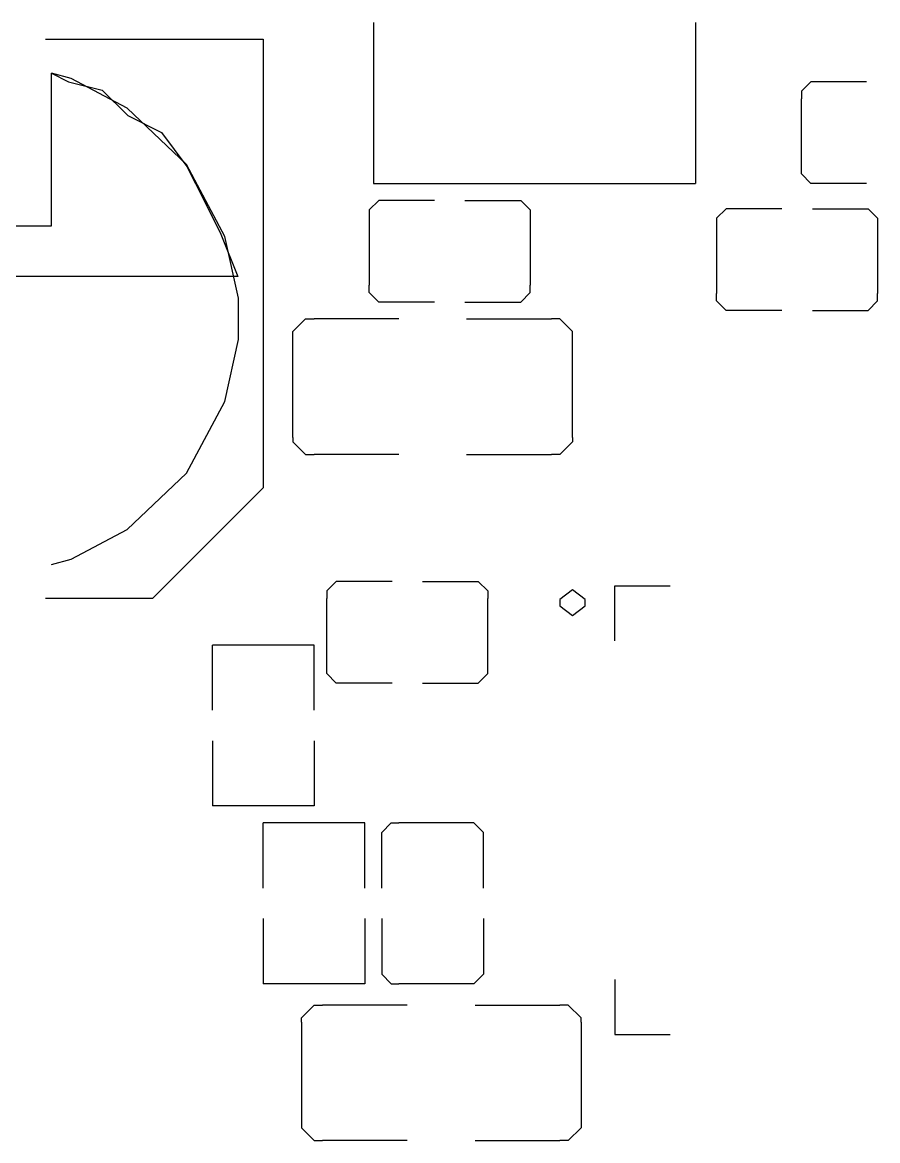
# Model space of a CAD drawing. Extents: x 0 to 132, y 0 to 98.
# Drawn here: x 52.4 to 62.5, y 57.83 to 71.03 of the extents above; entities that cross this region are included whole.
import ezdxf

# ---------------------------------------------------------------- set-up
doc = ezdxf.new("R2010")
doc.units = 0
doc.layers.get('0').update_dxf_attribs({"linetype": 'CONTINUOUS'})

msp = doc.modelspace()

# ---------------------------------------------------------------- linework, layer by layer
at = {"color": 0}
for p, q in [((56.5464, 71.0297), (56.5464, 69.1293)), ((60.3472, 71.0297), (60.3472, 69.1293)), ((52.6782, 70.8297), (55.2457, 70.8297)), ((55.2457, 70.8297), (55.2457, 65.5327)), ((52.9802, 70.3654), (52.7459, 70.4289)), ((52.7459, 68.629), (52.7459, 70.4289)), ((52.7459, 70.4289), (52.947, 70.328)), ((53.6402, 70.0155), (52.9802, 70.3654)), ((52.947, 70.328), (53.3467, 70.2289)), ((61.7086, 70.328), (61.5968, 70.2165)), ((61.7456, 70.328), (61.7086, 70.328)), ((62.3658, 70.328), (61.7456, 70.328)), ((53.3467, 70.2289), (53.6469, 69.9287)), ((61.5968, 70.2165), (61.5968, 70.1781)), ((61.5968, 70.1781), (61.5968, 70.1283)), ((61.5968, 69.3289), (61.5968, 70.1283)), ((54.3387, 69.3512), (53.6402, 70.0155)), ((53.6469, 69.9287), (54.0466, 69.7286)), ((54.0466, 69.7286), (54.3458, 69.3279)), ((54.792, 68.5024), (54.3387, 69.3512)), ((54.3458, 69.3279), (54.5469, 68.9282)), ((61.5968, 69.2781), (61.5968, 69.3289)), ((61.5968, 69.2408), (61.5968, 69.2781)), ((61.7086, 69.1279), (61.5968, 69.2408)), ((56.5464, 69.1293), (60.3472, 69.1293)), ((61.7456, 69.1279), (61.7086, 69.1279)), ((62.3658, 69.1279), (61.7456, 69.1279)), ((54.5469, 68.9282), (54.7469, 68.5285)), ((56.6085, 68.9282), (56.4967, 68.8164)), ((56.6469, 68.9282), (56.6085, 68.9282)), ((57.2657, 68.9282), (56.6469, 68.9282)), ((57.627, 68.9282), (58.2468, 68.9282)), ((58.2468, 68.9282), (58.2842, 68.9282)), ((58.2842, 68.9282), (58.3957, 68.8164)), ((56.4967, 68.8164), (56.4967, 68.7779)), ((58.3957, 68.8164), (58.3957, 68.7779)), ((60.7081, 68.8287), (60.5966, 68.7172)), ((60.7466, 68.8287), (60.7081, 68.8287)), ((61.3668, 68.8287), (60.7466, 68.8287)), ((61.7266, 68.8287), (62.3464, 68.8287)), ((62.3464, 68.8287), (62.3838, 68.8287)), ((62.3838, 68.8287), (62.4967, 68.7172)), ((56.4967, 68.7779), (56.4967, 68.7282)), ((56.4967, 68.7282), (56.4967, 67.9291)), ((58.3957, 68.7779), (58.3957, 68.7282)), ((58.3957, 68.7282), (58.3957, 67.9291)), ((60.5966, 68.7172), (60.5966, 68.6788)), ((60.5966, 68.6788), (60.5966, 68.629)), ((62.4967, 68.7172), (62.4967, 68.6788)), ((62.4967, 68.6788), (62.4967, 68.629)), ((51.1457, 68.629), (52.7459, 68.629)), ((54.7469, 68.5285), (54.9465, 68.0283)), ((60.5966, 68.629), (60.5966, 67.8286)), ((62.4967, 68.629), (62.4967, 67.8286)), ((54.9547, 67.7718), (54.792, 68.5024)), ((54.9465, 68.0283), (48.9465, 68.0283)), ((56.4967, 67.878), (56.4967, 67.9291)), ((56.4967, 67.8409), (56.4967, 67.878)), ((58.3957, 67.878), (58.3957, 67.9291)), ((58.3957, 67.8409), (58.3957, 67.878)), ((54.9547, 67.528), (54.9547, 67.7718)), ((56.6085, 67.7277), (56.4967, 67.8409)), ((56.6469, 67.7277), (56.6085, 67.7277)), ((57.2657, 67.7277), (56.6469, 67.7277)), ((57.627, 67.7277), (58.2468, 67.7277)), ((58.2468, 67.7277), (58.2842, 67.7277)), ((58.2842, 67.7277), (58.3957, 67.8409)), ((60.5966, 67.7788), (60.5966, 67.8286)), ((60.5966, 67.7414), (60.5966, 67.7788)), ((60.7081, 67.6286), (60.5966, 67.7414)), ((62.3838, 67.6286), (62.4967, 67.7414)), ((62.4967, 67.7788), (62.4967, 67.8286)), ((62.4967, 67.7414), (62.4967, 67.7788)), ((60.7466, 67.6286), (60.7081, 67.6286)), ((61.3668, 67.6286), (60.7466, 67.6286)), ((61.7266, 67.6286), (62.3464, 67.6286)), ((62.3464, 67.6286), (62.3838, 67.6286)), ((54.9547, 67.2853), (54.9547, 67.528)), ((55.5971, 67.3791), (55.7459, 67.528)), ((55.7459, 67.528), (55.7967, 67.528)), ((55.7967, 67.528), (55.8465, 67.528)), ((56.847, 67.528), (55.8465, 67.528)), ((57.646, 67.528), (58.6465, 67.528)), ((58.6962, 67.528), (58.6465, 67.528)), ((58.7456, 67.528), (58.6962, 67.528)), ((58.8959, 67.3791), (58.7456, 67.528)), ((55.5971, 67.3283), (55.5971, 67.3791)), ((58.8959, 67.3283), (58.8959, 67.3791)), ((54.792, 66.5551), (54.9547, 67.2853)), ((55.5971, 66.1278), (55.5971, 67.3283)), ((58.8959, 66.1278), (58.8959, 67.3283)), ((54.3387, 65.7063), (54.792, 66.5551)), ((55.5971, 66.1278), (55.5971, 66.0785)), ((55.5971, 66.0785), (55.7459, 65.9282)), ((58.8959, 66.0785), (58.7456, 65.9282)), ((58.8959, 66.1278), (58.8959, 66.0785)), ((55.7459, 65.9282), (55.7967, 65.9282)), ((55.7967, 65.9282), (55.8465, 65.9282)), ((56.847, 65.9282), (55.8465, 65.9282)), ((57.646, 65.9282), (58.6465, 65.9282)), ((58.6962, 65.9282), (58.6465, 65.9282)), ((58.7456, 65.9282), (58.6962, 65.9282)), ((53.6402, 65.0434), (54.3387, 65.7063)), ((53.9447, 64.2317), (55.2457, 65.5327)), ((52.9802, 64.6934), (53.6402, 65.0434)), ((52.7459, 64.6285), (52.9802, 64.6934)), ((56.1082, 64.4289), (55.9964, 64.317)), ((56.1467, 64.4289), (56.1082, 64.4289)), ((56.7669, 64.4289), (56.1467, 64.4289)), ((57.1267, 64.4289), (57.7465, 64.4289)), ((57.7465, 64.4289), (57.7839, 64.4289)), ((57.7839, 64.4289), (57.8968, 64.317)), ((55.9964, 64.317), (55.9964, 64.2786)), ((57.8968, 64.317), (57.8968, 64.2786)), ((58.8959, 64.3297), (58.747, 64.2165)), ((59.0462, 64.2179), (58.8959, 64.3297)), ((59.3961, 63.7286), (59.3961, 64.3791)), ((59.3961, 64.3791), (60.0467, 64.3791)), ((52.6782, 64.2317), (53.9447, 64.2317)), ((55.9964, 64.2786), (55.9964, 64.2288)), ((55.9964, 63.4284), (55.9964, 64.2288)), ((57.8968, 64.2786), (57.8968, 64.2288)), ((57.8968, 63.4284), (57.8968, 64.2288)), ((58.747, 64.2165), (58.747, 64.178)), ((58.747, 64.178), (58.747, 64.1406)), ((59.0462, 64.1794), (59.0462, 64.2179)), ((59.0462, 64.1406), (59.0462, 64.1766)), ((58.747, 64.1406), (58.8959, 64.0292)), ((58.8959, 64.0292), (59.0462, 64.1406)), ((55.8465, 63.6792), (54.646, 63.6792)), ((54.646, 62.9087), (54.646, 63.6792)), ((55.8465, 62.9087), (55.8465, 63.6792)), ((55.9964, 63.3786), (55.9964, 63.4284)), ((55.9964, 63.3416), (55.9964, 63.3786)), ((57.8968, 63.3786), (57.8968, 63.4284)), ((57.8968, 63.3416), (57.8968, 63.3786)), ((56.1082, 63.2284), (55.9964, 63.3416)), ((57.7839, 63.2284), (57.8968, 63.3416)), ((56.1467, 63.2284), (56.1082, 63.2284)), ((56.7669, 63.2284), (56.1467, 63.2284)), ((57.1267, 63.2284), (57.7465, 63.2284)), ((57.7465, 63.2284), (57.7839, 63.2284)), ((54.646, 62.5493), (54.646, 61.7788)), ((55.8465, 62.5493), (55.8465, 61.7788)), ((55.8465, 61.7788), (54.646, 61.7788)), ((56.4459, 61.5805), (55.2457, 61.5805)), ((55.2457, 60.8101), (55.2457, 61.5805)), ((56.4459, 60.8101), (56.4459, 61.5805)), ((56.6455, 61.4673), (56.7574, 61.5791)), ((56.7574, 61.5791), (56.7958, 61.5791)), ((56.7958, 61.5791), (56.847, 61.5791)), ((57.646, 61.5791), (56.847, 61.5791)), ((57.6957, 61.5791), (57.646, 61.5791)), ((57.7328, 61.5791), (57.6957, 61.5791)), ((57.846, 61.4673), (57.7328, 61.5791)), ((56.6455, 61.4288), (56.6455, 61.4673)), ((56.6455, 60.8087), (56.6455, 61.4288)), ((57.846, 61.4288), (57.846, 61.4673)), ((57.846, 60.8087), (57.846, 61.4288)), ((55.2457, 60.4502), (55.2457, 59.6801)), ((56.4459, 60.4502), (56.4459, 59.6801)), ((56.6455, 60.4492), (56.6455, 59.829)), ((57.846, 60.4492), (57.846, 59.829)), ((56.6455, 59.829), (56.6455, 59.7916)), ((57.846, 59.829), (57.846, 59.7916)), ((56.4459, 59.6801), (55.2457, 59.6801)), ((56.6455, 59.7916), (56.7574, 59.6787)), ((56.7574, 59.6787), (56.7958, 59.6787)), ((56.7958, 59.6787), (56.847, 59.6787)), ((57.646, 59.6787), (56.847, 59.6787)), ((57.6957, 59.6787), (57.646, 59.6787)), ((57.7328, 59.6787), (57.6957, 59.6787)), ((57.846, 59.7916), (57.7328, 59.6787)), ((59.3961, 59.7285), (59.3961, 59.0793)), ((55.6962, 59.279), (55.8451, 59.4279)), ((55.8451, 59.4279), (55.8959, 59.4279)), ((55.8959, 59.4279), (55.947, 59.4279)), ((56.9461, 59.4279), (55.947, 59.4279)), ((57.7465, 59.4279), (58.7456, 59.4279)), ((58.7968, 59.4279), (58.7456, 59.4279)), ((58.8465, 59.4279), (58.7968, 59.4279)), ((58.9964, 59.279), (58.8465, 59.4279)), ((55.6962, 59.2282), (55.6962, 59.279)), ((58.9964, 59.2282), (58.9964, 59.279)), ((55.6962, 59.2282), (55.6962, 58.0277)), ((58.9964, 59.2282), (58.9964, 58.0277)), ((59.3961, 59.0793), (60.0467, 59.0793)), ((55.6962, 58.0277), (55.6962, 57.9783)), ((55.6962, 57.9783), (55.8451, 57.828)), ((58.9964, 57.9783), (58.8465, 57.828)), ((58.9964, 58.0277), (58.9964, 57.9783)), ((55.8451, 57.828), (55.8959, 57.828)), ((55.8959, 57.828), (55.947, 57.828)), ((56.9461, 57.828), (55.947, 57.828)), ((57.7465, 57.828), (58.7456, 57.828)), ((58.7968, 57.828), (58.7456, 57.828)), ((58.8465, 57.828), (58.7968, 57.828))]:
    msp.add_line(p, q, dxfattribs=at)

doc.saveas('drawing.dxf')
